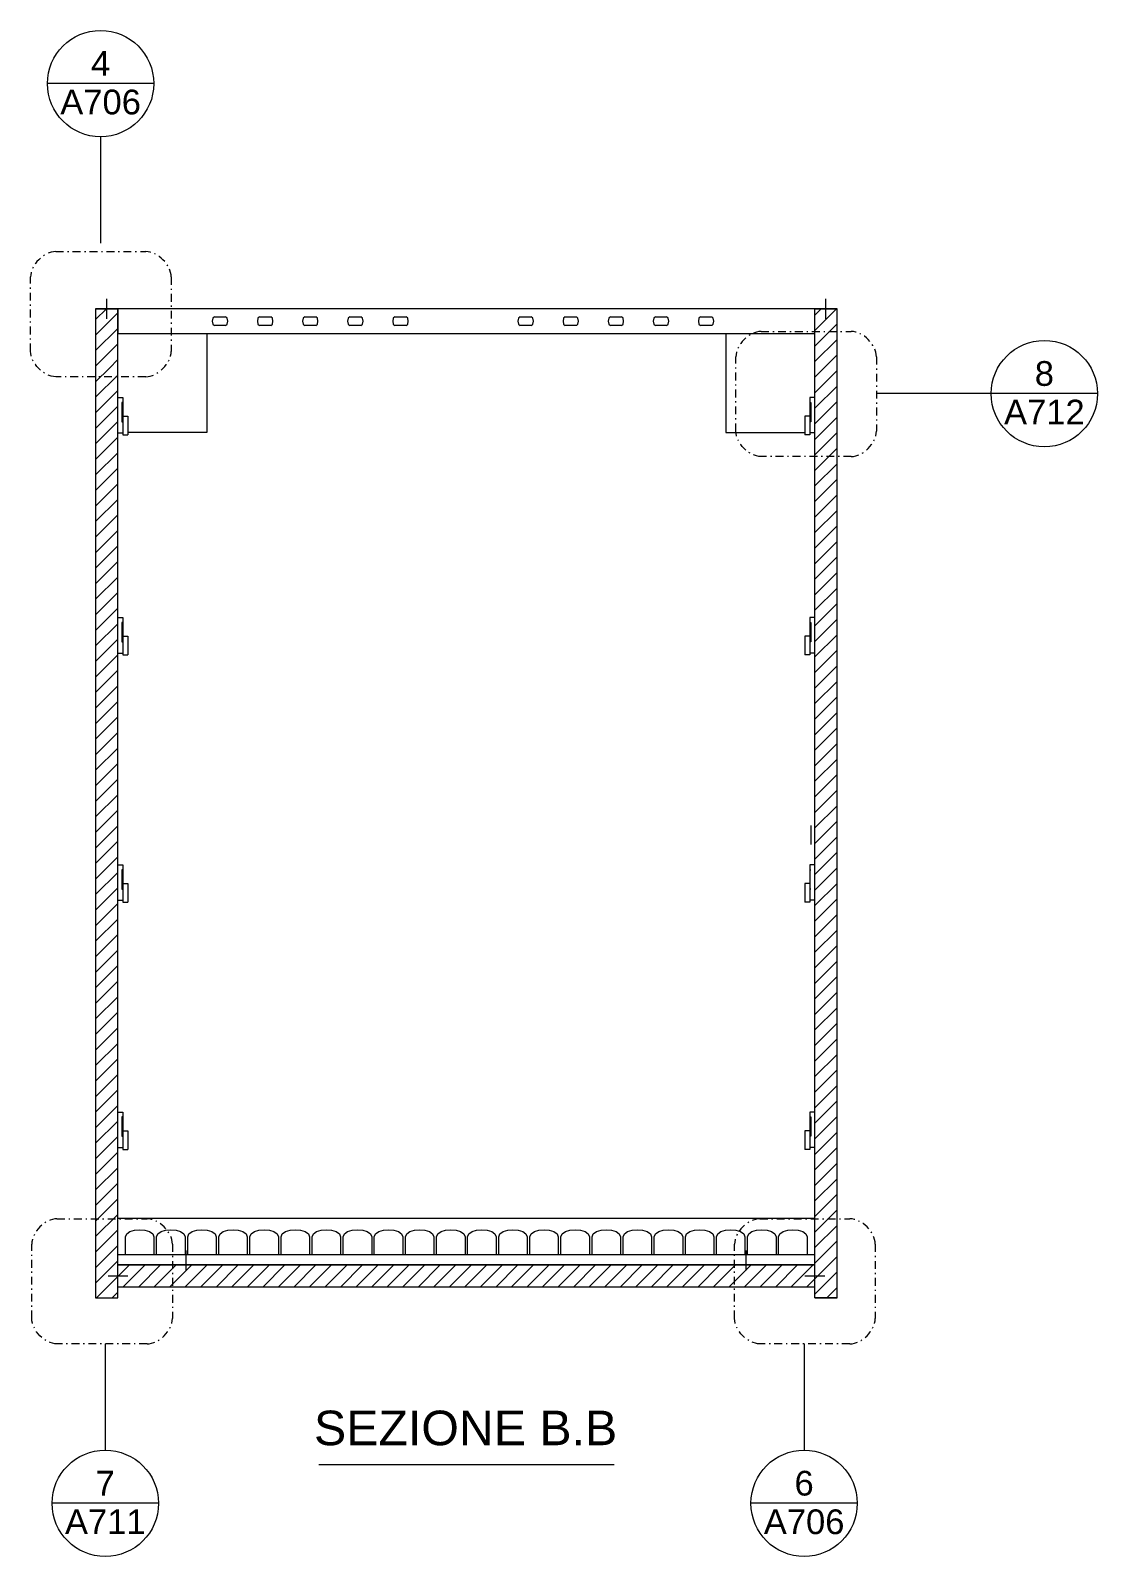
# Model space of a CAD drawing. Header units: millimetres. Extents: x 1505 to 3782, y 1569 to 3456.
# Drawn here: x 2265 to 2351.3, y 1594.3 to 1717.7 of the extents above; entities that cross this region are included whole.
import ezdxf
from ezdxf.enums import TextEntityAlignment as Align

# ---------------------------------------------------------------- set-up
doc = ezdxf.new("R2010")
doc.units = ezdxf.units.MM
doc.linetypes.add('TRATTOPUNTO2', pattern=[12.7, 6.35, -3.175, 0, -3.175])
for name, color, linetype, lineweight in [('A-FURN', 8, 'Continuous', 18), ('G-ANNO-DIM', 3, 'Continuous', 18), ('meccanismi', 4, 'Continuous', 18), ('viti', 2, 'Continuous', 18)]:
    doc.layers.add(name, color=color, linetype=linetype, lineweight=lineweight)
doc.styles.get("Standard").update_dxf_attribs({"font": 'arial.ttf'})
doc.styles.add('underline', font='arial.ttf')
pattern_1 = [(225, (445.3055, -539.213), (0.62861793, -0.62861793), [])]

# ---------------------------------------------------------------- blocks, each defined once
blk = doc.blocks.new('buchi')
at = {"layer": 'meccanismi'}
for p, q in [((2908.12, 1714.86), (2908.12, 1715.76)), ((2908.82, 1715.76), (2908.82, 1714.86))]:
    blk.add_line(p, q, dxfattribs=at)
for points in [[(2908.82, 1715.76), (2908.82, 1716), (2908.12, 1716), (2908.12, 1715.76)], [(2908.12, 1714.86), (2908.12, 1714.63), (2908.82, 1714.63), (2908.82, 1714.86)]]:
    blk.add_open_spline(points, degree=3, dxfattribs=at)

msp = doc.modelspace()

# ---------------------------------------------------------------- hatches: boundary and pattern name
at = {"layer": 'A-FURN'}
h = msp.add_hatch(dxfattribs=at)
h.set_pattern_fill('ANSI31', color=256, scale=0.28, angle=180)
h.set_pattern_definition(pattern_1)
h.paths.add_polyline_path([(2330.25, 1695.2), (2328.45, 1695.2), (2328.45, 1693.2), (2328.45, 1681.37, 0.059495), (2330.25, 1681.96)])
h.paths.add_polyline_path([(2330.25, 1681.96, -0.059495), (2328.45, 1681.37), (2328.45, 1624.99, -0.076968), (2330.25, 1623.74)])
h.paths.add_polyline_path([(2330.25, 1623.74, 0.076968), (2328.45, 1624.99), (2328.45, 1617.2), (2328.45, 1615.2), (2330.25, 1615.2)])
h.paths.add_polyline_path([(2328.45, 1617.2), (2328.45, 1617.87), (2318.18, 1617.87, 0.064731), (2318.59, 1616.07), (2328.45, 1616.07)])
h.paths.add_polyline_path([(2318.18, 1617.87), (2275.35, 1617.87, -0.136201), (2276.51, 1616.07), (2318.59, 1616.07, -0.064731)])
h.paths.add_polyline_path([(2275.35, 1617.87), (2272.05, 1617.87), (2272.05, 1617.2), (2272.05, 1616.07), (2276.51, 1616.07, 0.136201)])
h.paths.add_polyline_path([(2272.05, 1618.84, 0.124519), (2270.25, 1618.06), (2270.25, 1615.2), (2272.05, 1615.2)])
h.paths.add_polyline_path([(2272.05, 1695.2), (2270.25, 1695.2), (2270.25, 1690.51, 0.113961), (2272.05, 1690.51)])
h = msp.add_hatch(dxfattribs=at)
h.set_pattern_fill('ANSI31', color=256, scale=0.28, angle=180)
h.set_pattern_definition(pattern_1)
h.paths.add_polyline_path([(2272.05, 1685.2), (2272.05, 1690.51, -0.113961), (2270.25, 1690.51), (2270.25, 1618.06, -0.124519), (2272.05, 1618.84), (2272.05, 1621.65)])

# ---------------------------------------------------------------- linework, layer by layer
for p, q in [((2270.25, 1695.2), (2270.25, 1615.2)), ((2270.25, 1695.2), (2272.05, 1695.2)), ((2272.05, 1615.2), (2272.05, 1695.2)), ((2328.45, 1615.2), (2328.45, 1695.2)), ((2328.45, 1695.2), (2330.25, 1695.2)), ((2330.25, 1615.2), (2330.25, 1695.2)), ((2279.25, 1693.2), (2279.25, 1685.2)), ((2279.25, 1685.2), (2272.85, 1685.2)), ((2272.05, 1617.87), (2328.45, 1617.87)), ((2328.45, 1616.07), (2272.05, 1616.07)), ((2270.25, 1615.2), (2272.05, 1615.2)), ((2328.45, 1615.2), (2330.25, 1615.2)), ((2330.25, 1615.2), (2328.45, 1615.2))]:
    msp.add_line(p, q, dxfattribs=at)
for points in [[(2321.25, 1693.2), (2321.25, 1685.2), (2327.65, 1685.2)], [(2272.05, 1617.2), (2272.05, 1685.2)], [(2328.45, 1617.2), (2328.45, 1685.2)]]:
    msp.add_lwpolyline(points, dxfattribs=at)
at = {"layer": 'G-ANNO-DIM'}
msp.add_line((2288.32, 1601.71), (2312.21, 1601.71), dxfattribs=at)
for points in [[(2274.95, 1713.42), (2266.35, 1713.42)], [(2270.65, 1709.12), (2270.65, 1700.51)], [(2342.73, 1688.34), (2333.43, 1688.34)], [(2351.32, 1688.34), (2342.73, 1688.34)], [(2271.03, 1611.48), (2271.03, 1602.87)], [(2327.58, 1611.48), (2327.58, 1602.87)], [(2275.33, 1598.58), (2266.73, 1598.58)], [(2331.88, 1598.58), (2323.29, 1598.58)]]:
    msp.add_lwpolyline(points, dxfattribs=at)
at = {"layer": 'G-ANNO-DIM', "linetype": 'TRATTOPUNTO2', "ltscale": 0.1}
for points in [[(2267.02, 1699.83), (2274.31, 1699.83)], [(2264.98, 1691.76), (2264.98, 1697.78)], [(2276.36, 1697.78), (2276.36, 1691.76)], [(2324.1, 1693.37), (2331.39, 1693.37)], [(2322.06, 1685.3), (2322.06, 1691.32)], [(2333.43, 1691.32), (2333.43, 1685.3)], [(2274.31, 1689.71), (2267.02, 1689.71)], [(2331.39, 1683.25), (2324.1, 1683.25)], [(2267.12, 1621.6), (2274.41, 1621.6)], [(2324, 1621.6), (2331.28, 1621.6)], [(2265.08, 1613.53), (2265.08, 1619.55)], [(2276.46, 1619.55), (2276.46, 1613.53)], [(2321.95, 1613.53), (2321.95, 1619.55)], [(2333.33, 1619.55), (2333.33, 1613.53)], [(2274.41, 1611.48), (2267.12, 1611.48)], [(2331.28, 1611.48), (2324, 1611.48)]]:
    msp.add_lwpolyline(points, dxfattribs=at)
at = {"layer": 'G-ANNO-DIM', "linetype": 'Continuous'}
for centre in [(2270.65, 1713.42), (2347.02, 1688.34), (2271.03, 1598.58), (2327.58, 1598.58)]:
    msp.add_circle(centre, 4.3, dxfattribs=at)
at = {"layer": 'G-ANNO-DIM', "linetype": 'TRATTOPUNTO2', "ltscale": 0.1}
for points in [[(2267.02, 1699.83), (2266.06, 1699.83), (2264.98, 1698.75), (2264.98, 1697.78)], [(2276.36, 1697.78), (2276.36, 1698.75), (2275.27, 1699.83), (2274.31, 1699.83)], [(2324.1, 1693.37), (2323.14, 1693.37), (2322.06, 1692.29), (2322.06, 1691.32)], [(2333.43, 1691.32), (2333.43, 1692.29), (2332.35, 1693.37), (2331.39, 1693.37)], [(2267.02, 1689.71), (2266.06, 1689.71), (2264.98, 1690.79), (2264.98, 1691.76)], [(2274.31, 1689.71), (2275.27, 1689.71), (2276.36, 1690.79), (2276.36, 1691.76)], [(2324.1, 1683.25), (2323.14, 1683.25), (2322.06, 1684.33), (2322.06, 1685.3)], [(2331.39, 1683.25), (2332.35, 1683.25), (2333.43, 1684.33), (2333.43, 1685.3)], [(2267.12, 1621.6), (2266.16, 1621.6), (2265.08, 1620.52), (2265.08, 1619.55)], [(2276.46, 1619.55), (2276.46, 1620.52), (2275.37, 1621.6), (2274.41, 1621.6)], [(2324, 1621.6), (2323.03, 1621.6), (2321.95, 1620.52), (2321.95, 1619.55)], [(2333.33, 1619.55), (2333.33, 1620.52), (2332.25, 1621.6), (2331.28, 1621.6)], [(2267.12, 1611.48), (2266.16, 1611.48), (2265.08, 1612.56), (2265.08, 1613.53)], [(2274.41, 1611.48), (2275.37, 1611.48), (2276.46, 1612.56), (2276.46, 1613.53)], [(2324, 1611.48), (2323.03, 1611.48), (2321.95, 1612.56), (2321.95, 1613.53)], [(2331.28, 1611.48), (2332.25, 1611.48), (2333.33, 1612.56), (2333.33, 1613.53)]]:
    msp.add_open_spline(points, degree=3, dxfattribs=at)
at = {"layer": 'meccanismi'}
for p, q in [((2330.25, 1695.2), (2270.25, 1695.2)), ((2272.05, 1695.2), (2270.25, 1695.2)), ((2328.45, 1693.2), (2328.45, 1695.2)), ((2328.45, 1695.2), (2330.25, 1695.2)), ((2272.05, 1688.02), (2272.45, 1688.02)), ((2272.05, 1688.02), (2272.45, 1688.02)), ((2272.45, 1687.63), (2272.36, 1687.63)), ((2272.36, 1687.63), (2272.36, 1686.07)), ((2272.45, 1688.02), (2272.45, 1686.51)), ((2328.45, 1688.02), (2328.05, 1688.02)), ((2328.45, 1688.02), (2328.05, 1688.02)), ((2328.05, 1688.02), (2328.05, 1686.51)), ((2328.05, 1687.63), (2328.13, 1687.63)), ((2328.13, 1687.63), (2328.13, 1686.07)), ((2272.45, 1686.51), (2272.85, 1686.51)), ((2272.45, 1686.51), (2272.45, 1685.01)), ((2272.85, 1686.51), (2272.85, 1685.01)), ((2328.05, 1686.51), (2327.65, 1686.51)), ((2327.65, 1686.51), (2327.65, 1685.01)), ((2328.05, 1686.51), (2328.05, 1685.01)), ((2272.05, 1685.16), (2272.45, 1685.16)), ((2272.36, 1686.07), (2272.45, 1686.07)), ((2272.45, 1685.01), (2272.85, 1685.01)), ((2328.05, 1685.01), (2327.65, 1685.01)), ((2328.13, 1686.07), (2328.05, 1686.07)), ((2328.45, 1685.16), (2328.05, 1685.16)), ((2272.05, 1670.22), (2272.45, 1670.22)), ((2272.05, 1670.22), (2272.45, 1670.22)), ((2272.45, 1670.22), (2272.45, 1668.71)), ((2328.45, 1670.22), (2328.05, 1670.22)), ((2328.45, 1670.22), (2328.05, 1670.22)), ((2328.05, 1670.22), (2328.05, 1668.71)), ((2272.45, 1669.83), (2272.36, 1669.83)), ((2272.36, 1669.83), (2272.36, 1668.27)), ((2328.05, 1669.83), (2328.13, 1669.83)), ((2328.13, 1669.83), (2328.13, 1668.27)), ((2272.36, 1668.27), (2272.45, 1668.27)), ((2272.45, 1668.71), (2272.85, 1668.71)), ((2272.45, 1668.71), (2272.45, 1667.21)), ((2272.85, 1668.71), (2272.85, 1667.21)), ((2328.05, 1668.71), (2327.65, 1668.71)), ((2327.65, 1668.71), (2327.65, 1667.21)), ((2328.05, 1668.71), (2328.05, 1667.21)), ((2328.13, 1668.27), (2328.05, 1668.27)), ((2272.05, 1667.36), (2272.45, 1667.36)), ((2272.45, 1667.21), (2272.85, 1667.21)), ((2328.05, 1667.21), (2327.65, 1667.21)), ((2328.45, 1667.36), (2328.05, 1667.36)), ((2328.13, 1653.41), (2328.13, 1651.86)), ((2272.05, 1650.22), (2272.45, 1650.22)), ((2272.05, 1650.22), (2272.45, 1650.22)), ((2272.45, 1649.83), (2272.36, 1649.83)), ((2272.36, 1649.83), (2272.36, 1648.27)), ((2272.45, 1650.22), (2272.45, 1648.71)), ((2328.45, 1650.22), (2328.05, 1650.22)), ((2328.45, 1650.22), (2328.05, 1650.22)), ((2328.05, 1650.22), (2328.05, 1648.71)), ((2328.05, 1649.83), (2328.13, 1649.83)), ((2272.36, 1648.27), (2272.45, 1648.27)), ((2272.45, 1648.71), (2272.85, 1648.71)), ((2272.45, 1648.71), (2272.45, 1647.21)), ((2272.85, 1648.71), (2272.85, 1647.21)), ((2328.05, 1648.71), (2327.65, 1648.71)), ((2327.65, 1648.71), (2327.65, 1647.21)), ((2328.05, 1648.71), (2328.05, 1647.21)), ((2328.13, 1648.27), (2328.05, 1648.27)), ((2272.05, 1647.36), (2272.45, 1647.36)), ((2272.45, 1647.21), (2272.85, 1647.21)), ((2328.05, 1647.21), (2327.65, 1647.21)), ((2328.45, 1647.36), (2328.05, 1647.36)), ((2272.05, 1630.22), (2272.45, 1630.22)), ((2272.05, 1630.22), (2272.45, 1630.22)), ((2272.45, 1629.83), (2272.36, 1629.83)), ((2272.36, 1629.83), (2272.36, 1628.27)), ((2272.45, 1630.22), (2272.45, 1628.71)), ((2328.45, 1630.22), (2328.05, 1630.22)), ((2328.45, 1630.22), (2328.05, 1630.22)), ((2328.05, 1630.22), (2328.05, 1628.71)), ((2328.05, 1629.83), (2328.13, 1629.83)), ((2328.13, 1629.83), (2328.13, 1628.27)), ((2272.36, 1628.27), (2272.45, 1628.27)), ((2272.45, 1628.71), (2272.85, 1628.71)), ((2272.45, 1628.71), (2272.45, 1627.21)), ((2272.85, 1628.71), (2272.85, 1627.21)), ((2328.05, 1628.71), (2327.65, 1628.71)), ((2327.65, 1628.71), (2327.65, 1627.21)), ((2328.05, 1628.71), (2328.05, 1627.21)), ((2328.13, 1628.27), (2328.05, 1628.27)), ((2272.05, 1627.36), (2272.45, 1627.36)), ((2272.45, 1627.21), (2272.85, 1627.21)), ((2328.05, 1627.21), (2327.65, 1627.21)), ((2328.45, 1627.36), (2328.05, 1627.36)), ((2272.05, 1621.65), (2328.45, 1621.65)), ((2272.67, 1618.72), (2272.67, 1620.13)), ((2274.97, 1620.13), (2274.97, 1618.72)), ((2275.18, 1618.72), (2275.18, 1620.13)), ((2277.49, 1620.13), (2277.49, 1618.72)), ((2280.01, 1620.13), (2280.01, 1618.72)), ((2282.52, 1620.13), (2282.52, 1618.72)), ((2285.04, 1620.13), (2285.04, 1618.72)), ((2287.56, 1620.13), (2287.56, 1618.72)), ((2290.07, 1620.13), (2290.07, 1618.72)), ((2292.59, 1620.13), (2292.59, 1618.72)), ((2295.11, 1620.13), (2295.11, 1618.72)), ((2297.62, 1620.13), (2297.62, 1618.72)), ((2300.14, 1620.13), (2300.14, 1618.72)), ((2300.35, 1618.72), (2300.35, 1620.13)), ((2302.66, 1620.13), (2302.66, 1618.72)), ((2302.87, 1618.72), (2302.87, 1620.13)), ((2305.17, 1620.13), (2305.17, 1618.72)), ((2307.69, 1620.13), (2307.69, 1618.72)), ((2310.21, 1620.13), (2310.21, 1618.72)), ((2312.72, 1620.13), (2312.72, 1618.72)), ((2315.24, 1620.13), (2315.24, 1618.72)), ((2317.76, 1620.13), (2317.76, 1618.72)), ((2320.28, 1620.13), (2320.28, 1618.72)), ((2322.79, 1620.13), (2322.79, 1618.72)), ((2325.31, 1620.13), (2325.31, 1618.72)), ((2327.83, 1620.13), (2327.83, 1618.72)), ((2272.05, 1618.72), (2328.45, 1618.72)), ((2328.45, 1617.87), (2272.05, 1617.87))]:
    msp.add_line(p, q, dxfattribs=at)
for points in [[(2272.05, 1695.2), (2272.05, 1693.2), (2328.45, 1693.2)], [(2272.05, 1617.87), (2272.05, 1621.65)], [(2328.45, 1617.87), (2328.45, 1621.65)], [(2277.7, 1618.72), (2277.7, 1620.13)], [(2280.22, 1618.72), (2280.22, 1620.13)], [(2282.73, 1618.72), (2282.73, 1620.13)], [(2285.25, 1618.72), (2285.25, 1620.13)], [(2287.77, 1618.72), (2287.77, 1620.13)], [(2290.28, 1618.72), (2290.28, 1620.13)], [(2292.8, 1618.72), (2292.8, 1620.13)], [(2295.32, 1618.72), (2295.32, 1620.13)], [(2297.84, 1618.72), (2297.84, 1620.13)], [(2305.39, 1618.72), (2305.39, 1620.13)], [(2307.9, 1618.72), (2307.9, 1620.13)], [(2310.42, 1618.72), (2310.42, 1620.13)], [(2312.94, 1618.72), (2312.94, 1620.13)], [(2315.45, 1618.72), (2315.45, 1620.13)], [(2317.97, 1618.72), (2317.97, 1620.13)], [(2320.49, 1618.72), (2320.49, 1620.13)], [(2323, 1618.72), (2323, 1620.13)], [(2325.52, 1618.72), (2325.52, 1620.13)]]:
    msp.add_lwpolyline(points, dxfattribs=at)
for points in [[(2272.67, 1620.13), (2272.67, 1620.9), (2274.97, 1620.9), (2274.97, 1620.13)], [(2275.18, 1620.13), (2275.18, 1620.9), (2277.49, 1620.9), (2277.49, 1620.13)], [(2277.7, 1620.13), (2277.7, 1620.9), (2280.01, 1620.9), (2280.01, 1620.13)], [(2280.22, 1620.13), (2280.22, 1620.9), (2282.52, 1620.9), (2282.52, 1620.13)], [(2282.73, 1620.13), (2282.73, 1620.9), (2285.04, 1620.9), (2285.04, 1620.13)], [(2285.25, 1620.13), (2285.25, 1620.9), (2287.56, 1620.9), (2287.56, 1620.13)], [(2287.77, 1620.13), (2287.77, 1620.9), (2290.07, 1620.9), (2290.07, 1620.13)], [(2290.28, 1620.13), (2290.28, 1620.9), (2292.59, 1620.9), (2292.59, 1620.13)], [(2292.8, 1620.13), (2292.8, 1620.9), (2295.11, 1620.9), (2295.11, 1620.13)], [(2295.32, 1620.13), (2295.32, 1620.9), (2297.62, 1620.9), (2297.62, 1620.13)], [(2297.84, 1620.13), (2297.84, 1620.9), (2300.14, 1620.9), (2300.14, 1620.13)], [(2300.35, 1620.13), (2300.35, 1620.9), (2302.66, 1620.9), (2302.66, 1620.13)], [(2302.87, 1620.13), (2302.87, 1620.9), (2305.17, 1620.9), (2305.17, 1620.13)], [(2305.39, 1620.13), (2305.39, 1620.9), (2307.69, 1620.9), (2307.69, 1620.13)], [(2307.9, 1620.13), (2307.9, 1620.9), (2310.21, 1620.9), (2310.21, 1620.13)], [(2310.42, 1620.13), (2310.42, 1620.9), (2312.72, 1620.9), (2312.72, 1620.13)], [(2312.94, 1620.13), (2312.94, 1620.9), (2315.24, 1620.9), (2315.24, 1620.13)], [(2315.45, 1620.13), (2315.45, 1620.9), (2317.76, 1620.9), (2317.76, 1620.13)], [(2317.97, 1620.13), (2317.97, 1620.9), (2320.28, 1620.9), (2320.28, 1620.13)], [(2320.49, 1620.13), (2320.49, 1620.9), (2322.79, 1620.9), (2322.79, 1620.13)], [(2323, 1620.13), (2323, 1620.9), (2325.31, 1620.9), (2325.31, 1620.13)], [(2325.52, 1620.13), (2325.52, 1620.9), (2327.83, 1620.9), (2327.83, 1620.13)]]:
    msp.add_open_spline(points, degree=3, dxfattribs=at)
at = {"layer": 'viti'}
for p, q in [((2271.15, 1694.4), (2271.15, 1696)), ((2329.35, 1694.4), (2329.35, 1696)), ((2277.58, 1617.42), (2277.58, 1619.02)), ((2322.89, 1617.42), (2322.89, 1619.02)), ((2271.25, 1616.97), (2272.85, 1616.97)), ((2327.65, 1616.97), (2329.25, 1616.97))]:
    msp.add_line(p, q, dxfattribs=at)

# ---------------------------------------------------------------- block references
at = {"layer": 'meccanismi', "rotation": 90}
for p in [(3995.63, -1214.27), (3999.28, -1214.27), (4002.93, -1214.27), (4006.58, -1214.27), (4010.23, -1214.27), (4020.36, -1214.27), (4024.01, -1214.27), (4027.66, -1214.27), (4031.31, -1214.27), (4034.96, -1214.27)]:
    msp.add_blockref('buchi', p, dxfattribs=at)

# ---------------------------------------------------------------- texts
at = {"layer": 'G-ANNO-DIM', "style": 'underline'}
msp.add_text('SEZIONE B.B', height=2.7972, dxfattribs=at).set_placement((2287.92, 1603.28))
at = {"layer": 'G-ANNO-DIM', "linetype": 'Continuous'}
for tag, text, p in [('4', 'A301', (2270.65, 1716.05)), ('A706', 'A704', (2270.65, 1712.93)), ('8', 'A301', (2347.02, 1690.97)), ('A712', 'A704', (2347.02, 1687.85)), ('7', 'A301', (2271.03, 1601.21)), ('6', 'A301', (2327.58, 1601.21)), ('A711', 'A704', (2271.03, 1598.09)), ('A706', 'A704', (2327.58, 1598.09))]:
    msp.add_attdef(tag, text=text, height=2, dxfattribs=at).set_placement(p, align=Align.TOP_CENTER)

doc.saveas('drawing.dxf')
